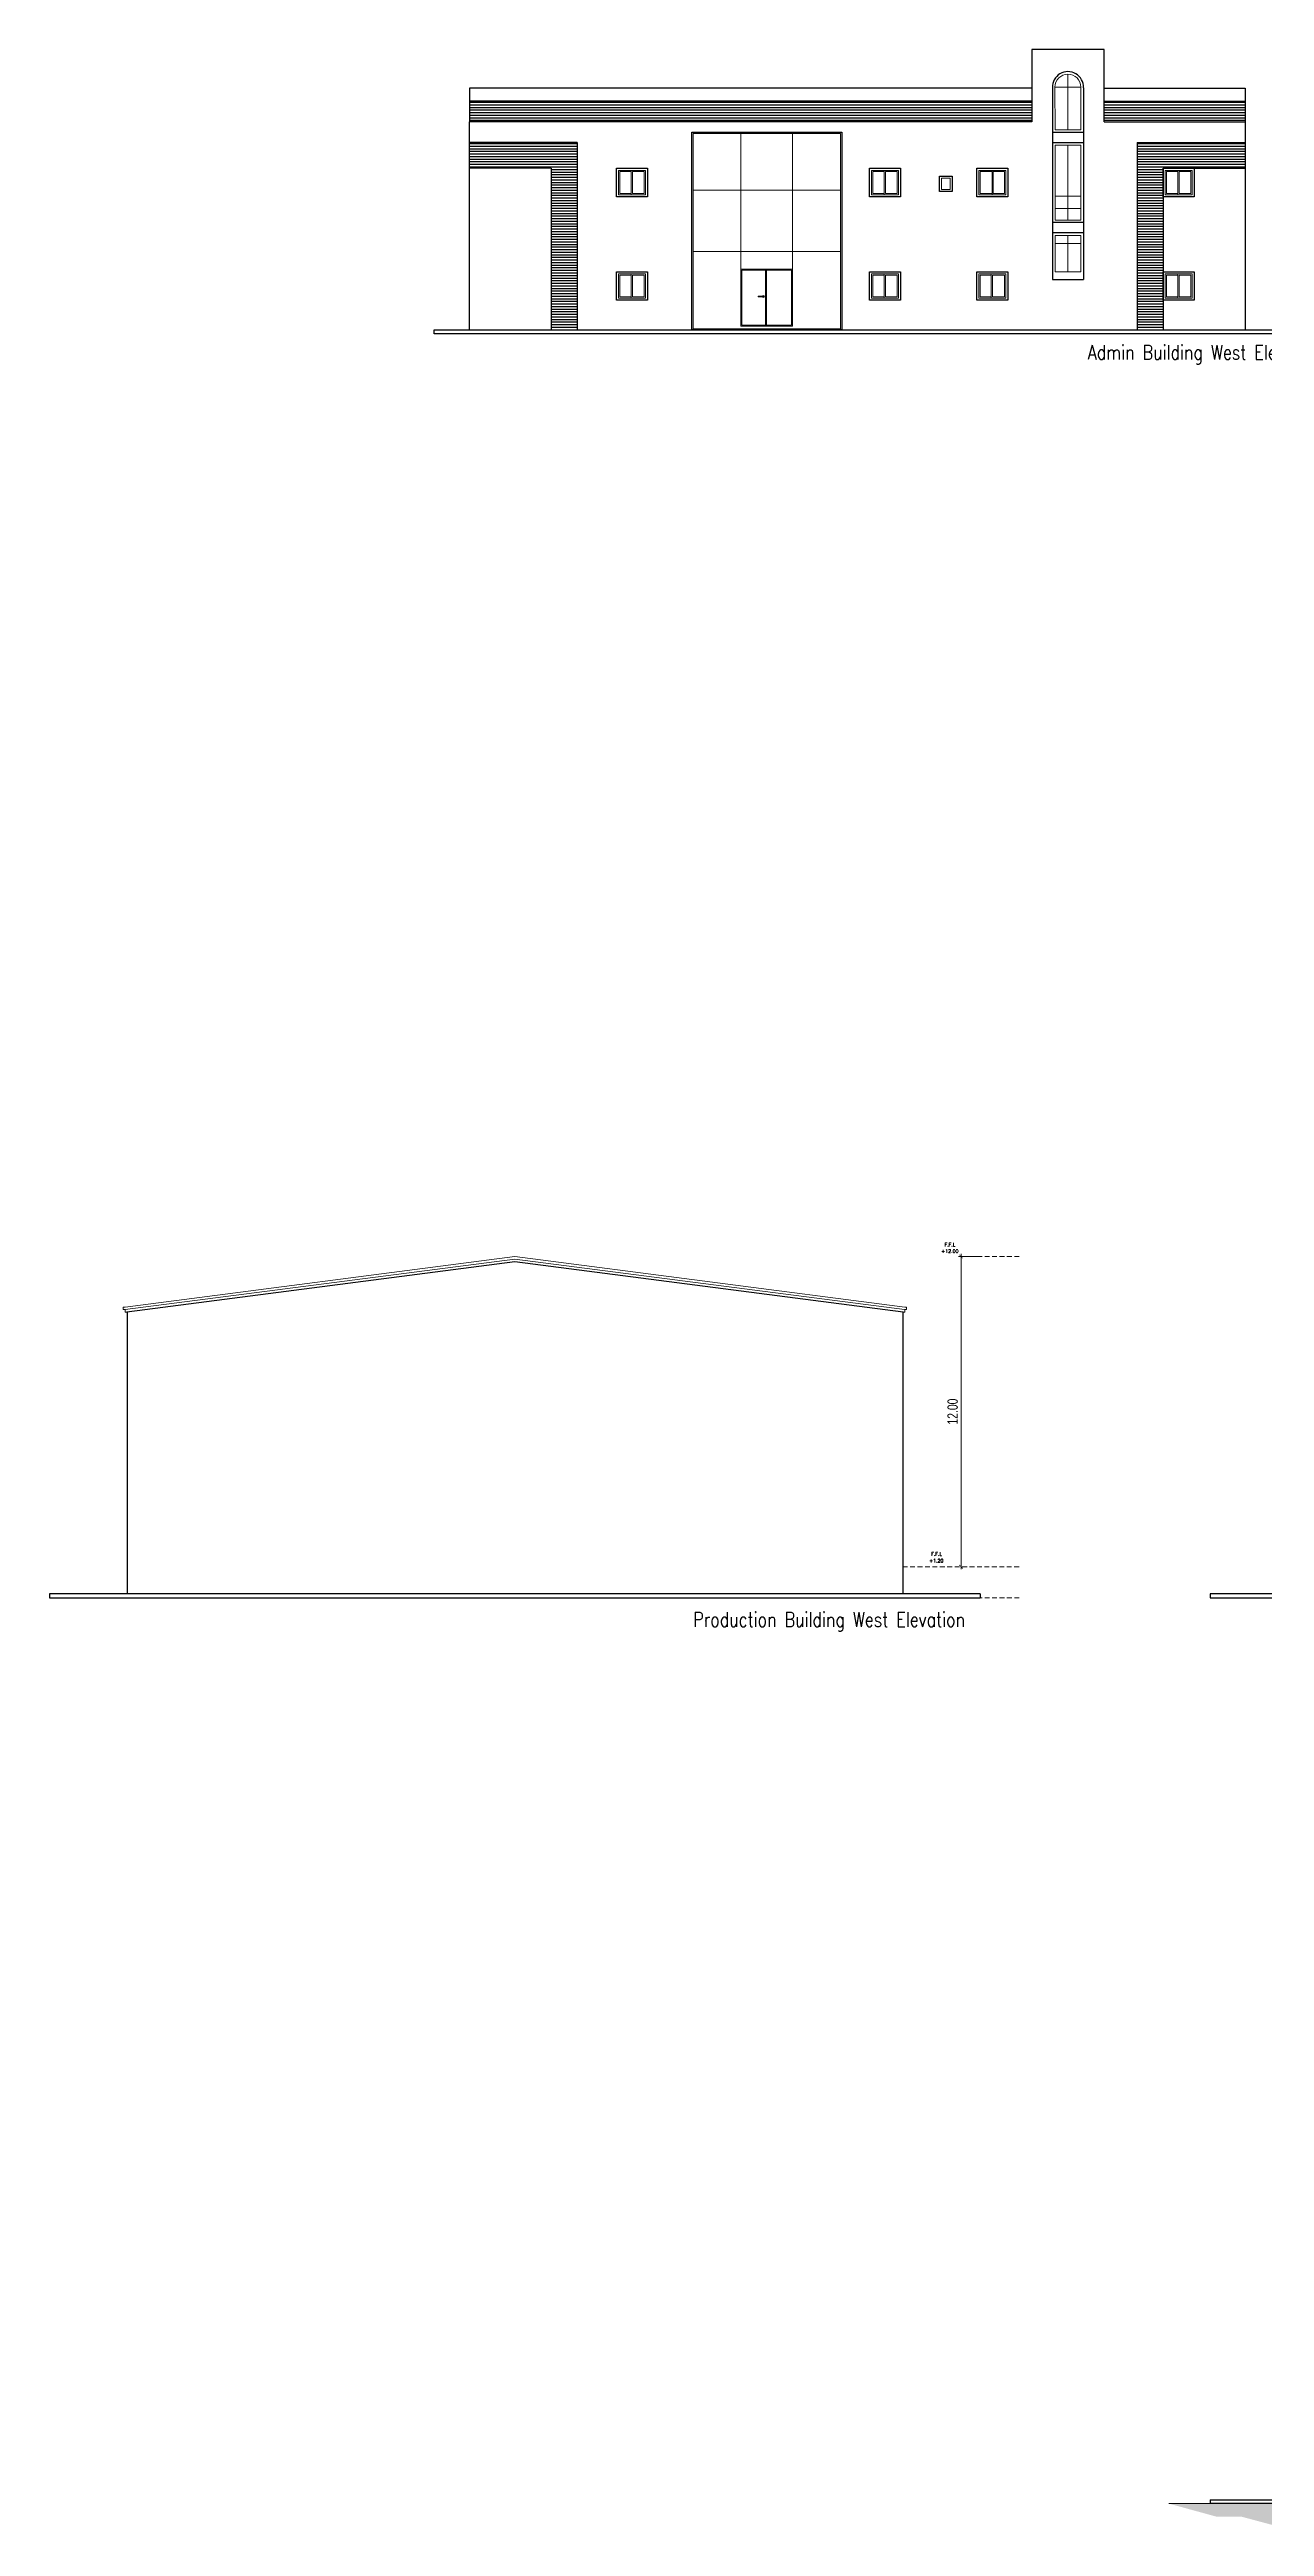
# Model space of a CAD drawing. Header units: millimetres. Extents: x -401 to 2889, y -234 to 146.
# Drawn here: x -400.5 to -353.5, y -234.2 to -138.4 of the extents above; entities that cross this region are included whole.
import ezdxf

# ---------------------------------------------------------------- set-up
doc = ezdxf.new("R2010")
doc.units = ezdxf.units.MM
doc.header["$LTSCALE"] = 3
doc.header["$MEASUREMENT"] = 0
for name, pattern in [('CACHE2', [0.1875, 0.125, -0.0625]), ('CONTINU', [0]), ('HIDDEN2', [0.1875, 0.125, -0.0625])]:
    doc.linetypes.add(name, pattern=pattern)
doc.layers.get('0').update_dxf_attribs({"color": 3, "lineweight": 9})
for name, color, linetype, lineweight in [('Drw - Arch - brick (0.30)', 30, 'CONTINU', 30), ('Drw - Arch - Glass (0.15)', 142, 'CONTINU', 15), ('Drw - Arch - Hidden (0.15)', 6, 'CACHE2', 15), ('FIXTURES', 251, 'Continuous', 5), ('HATCH', 253, 'Continuous', 0), ('text', 7, 'Continuous', 0)]:
    doc.layers.add(name, color=color, linetype=linetype, lineweight=lineweight)
doc.styles.add('Drwazah english', font='sosa.shx', dxfattribs={"width": 0.75})
doc.styles.add('SIMPLEX8', font='simplex.shx', dxfattribs={"height": 8})
doc.styles.get("Standard").update_dxf_attribs({"font": 'simplex.shx', "width": 0.8})
doc.dimstyles.new('Arch 1-200m', dxfattribs={"dimscale": 2, "dimtxt": 0.2, "dimasz": 0.07, "dimexe": 0.05, "dimexo": 0.05, "dimgap": 0.03, "dimtad": 1, "dimzin": 1, "dimdsep": 46, "dimtxsty": 'Drwazah english', "dimblk": 'ARCHTICK', "dimcen": 0, "dimdle": 0.05, "dimclrd": 16, "dimclre": 16, "dimclrt": 16, "dimaunit": 2, "dimazin": 0, "dimtfac": 1, "dimtmove": 0, "dimatfit": 0, "dimldrblk": 'ARCHTICK', "dimfxl": 0.18, "dimtolj": 1, "dimtzin": 0, "dimlwd": 0, "dimlwe": 9, "dimarcsym": 2})
pattern_1 = [(180, (-234.01381, 0), (-7e-18, -0.1), [])]

# ---------------------------------------------------------------- blocks, each defined once
blk = doc.blocks.new('_ArchTick')
at = {"color": 0, "linetype": 'ByBlock', "const_width": 0.15}
blk.add_lwpolyline([(-0.5, -0.5), (0.5, 0.5)], dxfattribs=at)
blk = doc.blocks.new('*D362')
at = {"layer": 'Defpoints', "color": 0, "transparency": 16777216}
for p in [(-364.436, -185.046), (-365.269, -197.046), (-365.266, -197.046)]:
    blk.add_point(p, dxfattribs=at)
at = {"layer": 'Drw - Arch - brick (0.30)', "color": 16, "lineweight": 9, "transparency": 16777216}
for p, q in [((-364.536, -185.046), (-365.366, -185.046)), ((-365.169, -197.046), (-365.166, -197.046))]:
    blk.add_line(p, q, dxfattribs=at)
at = {"layer": 'Drw - Arch - brick (0.30)', "color": 16, "lineweight": 0, "transparency": 16777216}
blk.add_line((-365.266, -184.946), (-365.266, -197.146), dxfattribs=at)
at = {"layer": 'Drw - Arch - brick (0.30)', "color": 16, "lineweight": 0, "transparency": 16777216, "xscale": 0.14, "yscale": 0.14, "zscale": 0.14}
for p, rotation in [((-365.266, -185.046), 90), ((-365.266, -197.046), 270)]:
    blk.add_blockref('_ArchTick', p, dxfattribs=dict(at, rotation=rotation))
at = {"layer": 'Drw - Arch - brick (0.30)', "color": 16, "transparency": 16777216, "insert": (-365.588, -191.046), "char_height": 0.4, "attachment_point": 5, "rotation": 90, "style": 'Drwazah english'}
blk.add_mtext('\\A1;12.00', dxfattribs=at)

msp = doc.modelspace()

# ---------------------------------------------------------------- hatches: boundary and pattern name
at = {"layer": 'Defpoints', "true_color": 0x636466}
h = msp.add_hatch(dxfattribs=at)
h.set_pattern_fill('ANSI31', color=251, scale=0.8, angle=135)
h.set_pattern_definition(pattern_1)
h.paths.add_polyline_path([(-384.281, -140.363), (-362.531, -140.363), (-362.531, -141.163), (-384.281, -141.163)])
h = msp.add_hatch(dxfattribs=at)
h.set_pattern_fill('ANSI31', color=251, scale=0.8, angle=135)
h.set_pattern_definition(pattern_1)
h.paths.add_polyline_path([(-354.281, -140.363), (-359.731, -140.363), (-359.731, -141.163), (-354.281, -141.163)])
h = msp.add_hatch(dxfattribs=at)
h.set_pattern_fill('ANSI31', color=251, scale=0.8, angle=135)
h.set_pattern_definition([(180, (-235.65392, 0), (-7e-18, -0.1), [])])
h.paths.add_polyline_path([(-381.115, -142.958), (-382.315, -142.958), (-384.281, -142.958), (-384.281, -141.958), (-380.115, -141.958), (-380.115, -149.208), (-381.115, -149.208)])
h = msp.add_hatch(dxfattribs=at)
h.set_pattern_fill('ANSI31', color=251, scale=0.8, angle=135)
h.set_pattern_definition(pattern_1)
h.paths.add_polyline_path([(-357.447, -142.958), (-356.247, -142.958), (-354.281, -142.958), (-354.281, -141.958), (-358.447, -141.958), (-358.447, -149.208), (-357.447, -149.208)])
at = {"layer": 'FIXTURES'}
h = msp.add_hatch(dxfattribs=at)
h.set_pattern_fill('AR-CONC', color=256, scale=0.1)
h.set_pattern_definition([(50, (0, 0), (0.7172602, -0.0627521), [0.075, -0.825]), (355, (0, 0), (-0.1387513, 0.7521921), [0.06, -0.66]), (100.45144, (0.0598, -0.0052), (0.5785088, 0.68944), [0.0637402, -0.7011421]), (46.1842, (0, 0.2), (1.0672413, -0.1655193), [0.1125, -1.2375]), (96.63564, (0.0889, 0.1862), (0.934662, 0.9741186), [0.0956103, -1.0517138]), (351.18416, (0, 0.2), (0.934662, 0.9741186), [0.09, -0.99]), (21, (0.1, 0.15), (0.59690705, -0.4026189), [0.075, -0.825]), (326, (0.1, 0.15), (0.2433153, 0.72515), [0.06, -0.66]), (71.45144, (0.14974, 0.11645), (0.8402224, 0.3225312), [0.0637402, -0.7011421]), (37.5, (0, 0), (0.01215986, 0.33289385), [0, -0.652, 0, -0.67, 0, -0.6625]), (7.5, (0, 0), (0.26306954, 0.3944117), [0, -0.382, 0, -0.637, 0, -0.2525]), (327.5, (-0.223, 0), (0.53382244, -0.02255487), [0, -0.25, 0, -0.78, 0, -1.035]), (317.5, (-0.323, 0), (0.58318617, 0.100105), [0, -0.325, 0, -0.518, 0, -0.735])])
h.paths.add_polyline_path([(-325.545, -232.884), (-324.333, -233.583), (-323.824, -233.877), (-322.176, -233.743), (-319.969, -234.066), (-318.12, -233.285), (-319.809, -233.285), (-323.329, -233.285), (-323.329, -232.285), (-351.929, -232.285), (-351.929, -233.285), (-355.627, -233.285), (-357.226, -233.285), (-355.388, -233.789), (-354.423, -233.789), (-353.006, -234.169), (-351.321, -233.957), (-350.577, -233.213), (-349.369, -232.889), (-346.711, -232.889), (-343.958, -233.338), (-342.417, -232.925), (-340.278, -233.13), (-337.688, -233.186), (-335.633, -233.277), (-333.535, -233.085), (-331.512, -233.627), (-328.073, -233.114)])

# ---------------------------------------------------------------- linework, layer by layer
at = {"layer": 'Defpoints', "color": 251, "true_color": 0x636466}
for p, q in [((-384.281, -140.363), (-384.281, -141.163)), ((-354.281, -140.363), (-354.281, -141.163))]:
    msp.add_line(p, q, dxfattribs=at)
at = {"layer": 'Drw - Arch - brick (0.30)'}
for p, q in [((-361.731, -139.84), (-361.731, -147.258)), ((-360.531, -139.84), (-360.531, -147.258)), ((-362.531, -140.363), (-384.281, -140.363)), ((-359.731, -140.363), (-354.281, -140.363)), ((-384.281, -149.208), (-384.281, -141.163)), ((-361.731, -141.563), (-360.531, -141.563)), ((-359.731, -141.163), (-354.281, -141.163)), ((-380.115, -141.958), (-384.281, -141.958)), ((-380.115, -141.958), (-380.115, -149.208)), ((-361.731, -141.963), (-360.531, -141.963)), ((-358.447, -141.958), (-354.281, -141.958)), ((-358.447, -141.958), (-358.447, -149.208)), ((-381.115, -142.958), (-384.281, -142.958)), ((-381.115, -142.958), (-381.115, -149.208)), ((-357.447, -142.958), (-357.447, -149.208)), ((-357.447, -142.958), (-354.281, -142.958)), ((-360.531, -145.058), (-361.731, -145.058)), ((-360.531, -145.458), (-361.731, -145.458)), ((-361.731, -147.258), (-360.531, -147.258)), ((-382.521, -185.249), (-397.535, -187.197)), ((-367.508, -187.197), (-382.521, -185.249)), ((-397.521, -187.195), (-397.521, -198.096)), ((-367.521, -187.195), (-367.521, -198.096)), ((-400.519, -198.096), (-400.519, -198.246)), ((-364.523, -198.096), (-400.519, -198.096)), ((-400.519, -198.246), (-364.523, -198.246)), ((-364.523, -198.096), (-364.523, -198.246)), ((-355.627, -198.096), (-355.627, -198.246)), ((-346.499, -198.096), (-355.627, -198.096)), ((-355.627, -198.246), (-319.631, -198.246)), ((-355.627, -233.135), (-352.629, -233.135)), ((-355.627, -233.135), (-355.627, -233.285)), ((-351.929, -233.285), (-355.627, -233.285))]:
    msp.add_line(p, q, dxfattribs=at)
for points in [[(-359.731, -141.163), (-359.731, -138.363), (-362.531, -138.363), (-362.531, -141.163), (-384.281, -141.163)], [(-362.531, -139.863), (-384.281, -139.863), (-384.281, -140.363)], [(-359.731, -139.863), (-354.281, -139.863), (-354.281, -140.363)], [(-354.281, -141.163), (-354.281, -149.208)]]:
    msp.add_lwpolyline(points, dxfattribs=at)
for points in [[(-375.681, -141.563), (-369.881, -141.563), (-369.881, -149.208), (-375.681, -149.208)], [(-378.595, -142.958), (-377.395, -142.958), (-377.395, -144.058), (-378.595, -144.058)], [(-368.803, -142.958), (-367.603, -142.958), (-367.603, -144.058), (-368.803, -144.058)], [(-366.104, -143.258), (-365.604, -143.258), (-365.604, -143.858), (-366.104, -143.858)], [(-364.657, -142.958), (-363.457, -142.958), (-363.457, -144.058), (-364.657, -144.058)], [(-357.447, -142.958), (-356.247, -142.958), (-356.247, -144.058), (-357.447, -144.058)], [(-378.595, -146.958), (-377.395, -146.958), (-377.395, -148.058), (-378.595, -148.058)], [(-368.803, -146.958), (-367.603, -146.958), (-367.603, -148.058), (-368.803, -148.058)], [(-364.657, -146.958), (-363.457, -146.958), (-363.457, -148.058), (-364.657, -148.058)], [(-357.447, -146.958), (-356.247, -146.958), (-356.247, -148.058), (-357.447, -148.058)], [(-385.639, -149.208), (-351.283, -149.208), (-351.283, -149.358), (-385.639, -149.358)]]:
    msp.add_lwpolyline(points, close=True, dxfattribs=at)
msp.add_arc((-361.131, -139.816), 0.6, 357.77538, 182.22462, dxfattribs=at)
at = {"layer": 'Drw - Arch - Glass (0.15)'}
for p, q in [((-361.632, -139.816), (-360.631, -139.816)), ((-361.131, -139.316), (-361.13, -141.463)), ((-373.781, -146.863), (-373.781, -141.613)), ((-371.781, -146.863), (-371.781, -141.563)), ((-361.131, -142.063), (-361.131, -144.958)), ((-378.466, -143.086), (-378.022, -143.086)), ((-378.466, -143.931), (-378.466, -143.086)), ((-368.674, -143.086), (-368.241, -143.086)), ((-368.674, -143.931), (-368.674, -143.086)), ((-364.529, -143.086), (-364.065, -143.086)), ((-364.529, -143.931), (-364.529, -143.086)), ((-357.319, -143.086), (-356.875, -143.086)), ((-357.319, -143.931), (-357.319, -143.086)), ((-378.022, -143.931), (-378.466, -143.931)), ((-375.631, -143.808), (-369.931, -143.808)), ((-368.241, -143.931), (-368.674, -143.931)), ((-364.065, -143.931), (-364.529, -143.931)), ((-361.631, -144.029), (-360.631, -144.029)), ((-361.631, -144.506), (-360.631, -144.506)), ((-356.875, -143.931), (-357.319, -143.931)), ((-361.131, -145.558), (-361.131, -146.958)), ((-375.631, -146.17), (-369.931, -146.17)), ((-361.631, -145.865), (-360.631, -145.865)), ((-378.466, -147.086), (-378.022, -147.086)), ((-378.466, -147.931), (-378.466, -147.086)), ((-372.83, -146.903), (-372.83, -149.018)), ((-372.783, -146.903), (-372.783, -149.018)), ((-368.674, -147.086), (-368.241, -147.086)), ((-368.674, -147.931), (-368.674, -147.086)), ((-364.529, -147.086), (-364.095, -147.086)), ((-364.529, -147.931), (-364.529, -147.086)), ((-357.319, -147.086), (-356.875, -147.086)), ((-357.319, -147.931), (-357.319, -147.086)), ((-378.022, -147.931), (-378.466, -147.931)), ((-368.241, -147.931), (-368.674, -147.931)), ((-364.095, -147.931), (-364.529, -147.931)), ((-356.875, -147.931), (-357.319, -147.931))]:
    msp.add_line(p, q, dxfattribs=at)
msp.add_lwpolyline([(-361.631, -141.464), (-361.632, -139.816, -1), (-360.631, -139.816), (-360.631, -141.463)], format="xyb", close=True, dxfattribs=at)
for points in [[(-375.631, -141.613), (-369.931, -141.613), (-369.931, -149.17), (-375.631, -149.17)], [(-361.631, -142.063), (-360.631, -142.063), (-360.631, -144.958), (-361.631, -144.958)], [(-378.513, -143.038), (-377.475, -143.038), (-377.475, -143.978), (-378.513, -143.978)], [(-378.513, -143.038), (-378.022, -143.038), (-378.022, -143.978), (-378.513, -143.978)], [(-377.475, -143.038), (-378.022, -143.038), (-378.022, -143.978), (-377.475, -143.978)], [(-377.522, -143.086), (-377.975, -143.086), (-377.975, -143.931), (-377.522, -143.931)], [(-368.722, -143.038), (-367.683, -143.038), (-367.683, -143.978), (-368.722, -143.978)], [(-368.722, -143.038), (-368.241, -143.038), (-368.241, -143.978), (-368.722, -143.978)], [(-367.683, -143.038), (-368.241, -143.038), (-368.241, -143.978), (-367.683, -143.978)], [(-367.73, -143.086), (-368.193, -143.086), (-368.193, -143.931), (-367.73, -143.931)], [(-366.023, -143.338), (-365.684, -143.338), (-365.684, -143.778), (-366.023, -143.778)], [(-364.576, -143.038), (-363.537, -143.038), (-363.537, -143.978), (-364.576, -143.978)], [(-364.576, -143.038), (-364.065, -143.038), (-364.065, -143.978), (-364.576, -143.978)], [(-363.537, -143.038), (-364.065, -143.038), (-364.065, -143.978), (-363.537, -143.978)], [(-363.585, -143.086), (-364.018, -143.086), (-364.018, -143.931), (-363.585, -143.931)], [(-357.366, -143.038), (-356.327, -143.038), (-356.327, -143.978), (-357.366, -143.978)], [(-357.366, -143.038), (-356.875, -143.038), (-356.875, -143.978), (-357.366, -143.978)], [(-356.327, -143.038), (-356.875, -143.038), (-356.875, -143.978), (-356.327, -143.978)], [(-356.375, -143.086), (-356.827, -143.086), (-356.827, -143.931), (-356.375, -143.931)], [(-361.631, -145.558), (-360.631, -145.558), (-360.631, -146.958), (-361.631, -146.958)], [(-378.513, -147.038), (-377.475, -147.038), (-377.475, -147.978), (-378.513, -147.978)], [(-378.513, -147.038), (-378.022, -147.038), (-378.022, -147.978), (-378.513, -147.978)], [(-377.475, -147.038), (-378.022, -147.038), (-378.022, -147.978), (-377.475, -147.978)], [(-377.522, -147.086), (-377.975, -147.086), (-377.975, -147.931), (-377.522, -147.931)], [(-371.781, -149.058), (-373.781, -149.058), (-373.781, -146.863), (-371.781, -146.863)], [(-371.821, -149.018), (-373.741, -149.018), (-373.741, -146.903), (-371.821, -146.903)], [(-368.722, -147.038), (-367.683, -147.038), (-367.683, -147.978), (-368.722, -147.978)], [(-368.722, -147.038), (-368.241, -147.038), (-368.241, -147.978), (-368.722, -147.978)], [(-367.683, -147.038), (-368.241, -147.038), (-368.241, -147.978), (-367.683, -147.978)], [(-367.73, -147.086), (-368.193, -147.086), (-368.193, -147.931), (-367.73, -147.931)], [(-364.576, -147.038), (-363.537, -147.038), (-363.537, -147.978), (-364.576, -147.978)], [(-364.576, -147.038), (-364.095, -147.038), (-364.095, -147.978), (-364.576, -147.978)], [(-363.537, -147.038), (-364.095, -147.038), (-364.095, -147.978), (-363.537, -147.978)], [(-363.585, -147.086), (-364.048, -147.086), (-364.048, -147.931), (-363.585, -147.931)], [(-357.366, -147.038), (-356.327, -147.038), (-356.327, -147.978), (-357.366, -147.978)], [(-357.366, -147.038), (-356.875, -147.038), (-356.875, -147.978), (-357.366, -147.978)], [(-356.327, -147.038), (-356.875, -147.038), (-356.875, -147.978), (-356.327, -147.978)], [(-356.375, -147.086), (-356.827, -147.086), (-356.827, -147.931), (-356.375, -147.931)], [(-372.908, -147.905), (-373.116, -147.905), (-373.116, -147.923), (-372.908, -147.923)]]:
    msp.add_lwpolyline(points, close=True, dxfattribs=at)
msp.add_circle((-372.908, -147.915), 0.0439, dxfattribs=at)
at = {"layer": 'Drw - Arch - Hidden (0.15)', "linetype": 'HIDDEN2', "ltscale": 0.5}
for p, q in [((-363.013, -185.046), (-364.702, -185.046)), ((-367.521, -197.046), (-363.013, -197.046)), ((-363.013, -198.246), (-364.702, -198.246))]:
    msp.add_line(p, q, dxfattribs=at)
at = {"layer": 'FIXTURES'}
for p, q in [((-382.521, -185.046), (-397.6, -187.003)), ((-382.521, -185.147), (-397.594, -187.103)), ((-367.442, -187.003), (-382.521, -185.046)), ((-367.448, -187.103), (-382.521, -185.147)), ((-397.6, -187.003), (-397.671, -187.003)), ((-397.671, -187.103), (-397.594, -187.103)), ((-397.6, -187.197), (-397.535, -187.197)), ((-367.442, -187.197), (-367.508, -187.197)), ((-367.371, -187.103), (-367.448, -187.103)), ((-367.371, -187.003), (-367.442, -187.003)), ((-357.226, -233.285), (-355.627, -233.285))]:
    msp.add_line(p, q, dxfattribs=at)
at = {"layer": 'HATCH', "color": 251}
for p, q in [((-397.671, -187.003), (-397.671, -187.103)), ((-397.6, -187.103), (-397.6, -187.197)), ((-367.442, -187.103), (-367.442, -187.197)), ((-367.371, -187.003), (-367.371, -187.103))]:
    msp.add_line(p, q, dxfattribs=at)

# ---------------------------------------------------------------- texts
at = {"layer": 'text', "color": 3, "style": 'SIMPLEX8'}
for s, p in [('+12.00', (-366.027, -184.909)), ('F.F.L', (-365.901, -184.657)), ('+1.20', (-366.495, -196.881)), ('F.F.L', (-366.42, -196.623))]:
    msp.add_text(s, height=0.1333, dxfattribs=at).set_placement(p)
at = {"layer": 'text', "char_height": 0.5625, "attachment_point": 1}
for s, insert in [('Admin Building West Elevation', (-360.365, -149.794)), ('Production Building West Elevation', (-375.621, -198.806))]:
    msp.add_mtext_dynamic_manual_height_columns(s, width=23.1916, gutter_width=12.5, heights=[0], dxfattribs=dict(at, insert=insert))

# ---------------------------------------------------------------- dimensions: what is measured, and where the dimension line sits
at = {"layer": 'Drw - Arch - brick (0.30)'}
dim = msp.add_linear_dim(base=(-365.266, -197.046), p1=(-364.436, -185.046), p2=(-365.269, -197.046), angle=90, dimstyle='Arch 1-200m', override={"dimfxl": 0.1}, dxfattribs=at)
dim.commit()
dim.dimension.update_dxf_attribs({"geometry": '*D362', "text_midpoint": (-365.588, -191.046)})

doc.saveas('drawing.dxf')
